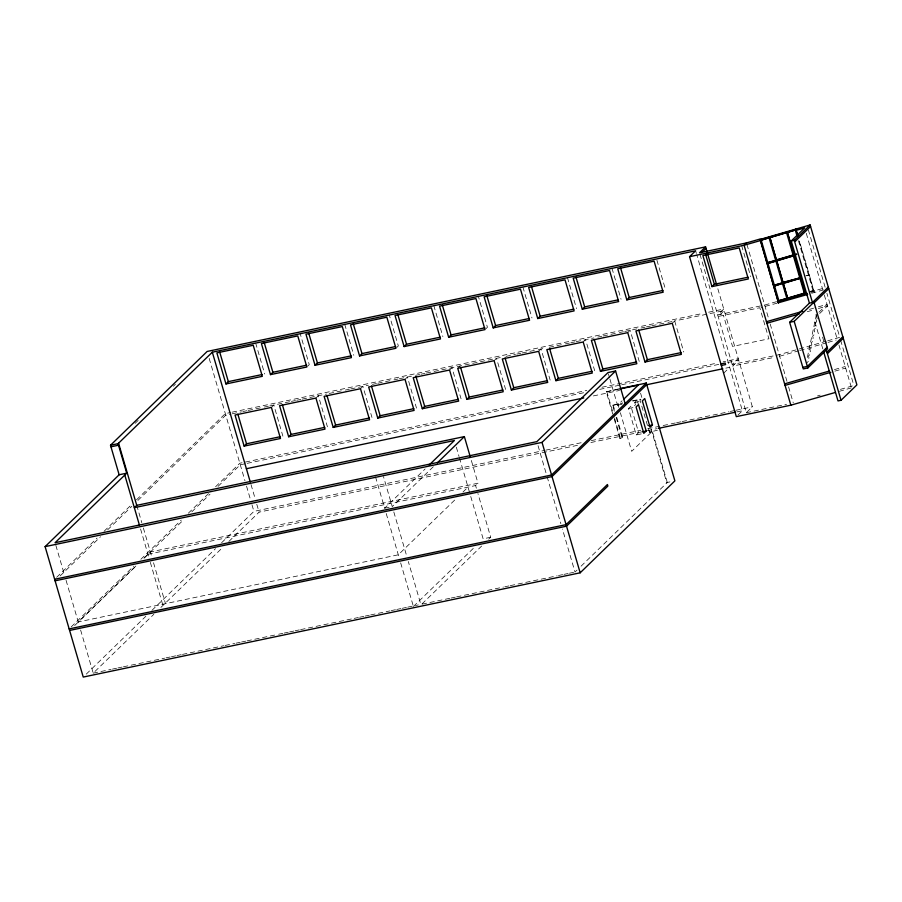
<?xml version="1.0" encoding="UTF-8"?>
<svg xmlns="http://www.w3.org/2000/svg" width="902" height="902" viewBox="0 0 902 902"><rect width="100%" height="100%" fill="white"/><g stroke="black" fill="none" stroke-linecap="round" stroke-linejoin="round"><path stroke-width="0.68" stroke-dasharray="4.51 3.38" d="M807.346 357.519L816.378 314.719L827.055 304.357L814.923 307.819M135.12 423.354L138.141 420.422M173.376 386.225L175.383 384.275M56.657 577.303L97.055 538.099M104.125 531.233L131.399 504.759M136.45 499.866L225.32 413.601L230.822 412.44M60.141 575.916L100.539 536.713M107.609 529.846L131.85 506.315M137.905 500.441L225.771 415.157L230.957 414.063M307.65 366.212L309.251 364.656L300.163 333.582M271.401 407.411L273.802 405.077L282.89 436.151M71.168 626.935L133.789 566.152M140.859 559.296L181.257 520.082M188.326 513.215L208.52 493.608M215.589 486.753L239.831 463.222L586.819 390.431M135.841 566.061L78.249 621.952L398.301 554.809L456.897 497.927M143.925 558.214L150.363 551.956L477.992 483.224L470.979 459.242M74.652 625.548L136.258 565.746M144.343 557.91L183.726 519.676M191.81 511.829L209.986 494.183M218.07 486.347L240.282 464.778L245.795 463.628M315.937 398.064L318.338 395.73L327.426 426.804M396.733 347.518L398.334 345.962L389.258 314.888M360.484 388.717L362.886 386.383L371.974 417.457M86.265 674.121L145.853 616.28M151.908 610.395L215.533 548.641M221.599 542.756L253.913 511.389L544.447 450.436M80.616 630.036L93.222 673.14L153.836 614.296M160.906 607.429L221.791 548.337M228.849 541.493L259.088 512.133L579.907 444.821M405.021 379.37L407.422 377.036L416.51 408.121M485.817 328.835L487.418 327.279L478.342 296.206M449.568 370.034L451.97 367.7L461.057 398.774M457.742 368.309L460.155 365.975M494.104 360.687L496.506 358.353L505.594 389.427M538.652 351.34L541.053 349.006L550.141 380.08M375.514 476.876L384.669 508.198L425.09 468.972M433.31 466.74L392.246 506.608L383.474 476.583M583.188 341.993L585.59 339.659L594.677 370.733M462.963 492.041L468.014 487.136M627.736 332.646L630.137 330.312L639.225 361.386M147.962 554.29L475.591 485.547L477.992 483.224M672.272 323.299L674.673 320.965L724.216 310.581L718.15 316.467L759.811 307.729L768.899 338.802L732.537 346.436L723.449 315.362M612.762 414.052L606.268 391.84L619.02 388.796M614.341 411.222L612.627 405.348L622.651 402.878M609.921 379.099L617.554 405.201L622.076 400.815M413.42 606.505L475.05 546.68M422.001 603.934L481.612 546.071M488.681 539.204L490.711 537.242L477.913 493.507M641.277 433.885L636.237 434.944L628.514 408.538L630.915 406.204L634.704 405.404M635.527 405.111L634.76 402.472L637.162 400.138L638.323 404.096M614.262 419.193L619.899 438.451L622.651 437.504L616.664 417.04M619.899 438.451L622.651 437.504M636.237 434.944L638.639 432.61L630.915 406.204M632.201 400.871L640.375 399.158L639.901 399.62L649.44 432.25L657.389 430.22M723.618 373.225L729.684 367.328L724.182 368.478M819.738 313.445L827.506 305.913L815.385 309.375M814.731 326.197L815.836 325.126M815.34 328.249L814.032 329.512L814.641 331.564L813.333 332.827L813.942 334.879L812.646 336.13L813.243 338.182L811.947 339.445L812.544 341.497L811.248 342.76L811.845 344.812L810.548 346.064L811.146 348.116L809.849 349.378L810.447 351.43L809.15 352.693L809.748 354.734L808.451 355.997L809.049 358.049L807.752 359.312L808.35 361.364L807.053 362.627M577.021 570.098L575.002 572.06L562.42 529.034M581.057 566.185L667.311 482.457L671.099 481.657M738.05 414.954L742.38 410.737L696.784 254.815M699.975 254.319L746.292 412.71L752.358 406.813L717.462 287.479M805.836 275.843L808.485 275.087L805.881 276.181M810.379 291.38L813.029 290.624L810.424 291.718M764.659 305.068L778.268 301.178M810.086 292.068L824.022 288.088M811.394 291.932L814.01 290.76M811.45 292.271L814.1 291.515L799.476 241.082M777.231 303.151L761.141 307.458M811.631 293.274L824.383 289.666M809.534 309.363L813.581 308.202M807.301 311.686L814.032 309.758M826.311 341.204L779.17 354.689L732.21 364.543L738.276 358.646L723.133 361.826M827.664 340.821L839.785 337.348L826.897 293.285M779.621 356.245L798.484 350.855M799.826 350.461L826.773 342.76M828.115 342.377L836.199 340.065M834.451 369.583L845.219 366.505M834.902 371.139L845.681 368.061M817.505 395.922L820.2 395.155M840.405 389.371L853.867 385.515M839.345 391.321L851.465 387.849M232.209 412.158L703.109 313.355M708.622 312.205L723.765 309.025L717.688 314.922L761.976 305.631M232.254 413.792L241.477 411.853M242.83 411.571L246.866 410.726M248.208 410.444L263.023 407.332M264.376 407.05L268.413 406.204M269.766 405.923L290.061 401.661M291.414 401.379L295.45 400.533M296.792 400.251L300.84 399.406M302.181 399.124L326.524 394.016M329.219 393.452L344.034 390.34M345.376 390.059L349.412 389.213M350.765 388.931L368.343 385.244M372.413 384.387L376.45 383.542M377.803 383.26L392.618 380.148M393.96 379.866L397.996 379.02M399.349 378.739L412.879 375.897M415.608 375.322L419.644 374.477M420.997 374.195L425.034 373.349M426.387 373.067L503.327 356.921M506.033 356.358L515.47 354.373M516.812 354.091L520.849 353.246M522.202 352.964L537.017 349.852M538.359 349.57L545.146 348.149M549.239 347.293L564.043 344.181M565.396 343.899L569.433 343.053M570.786 342.771L574.822 341.926M576.164 341.644L593.775 337.946M597.812 337.1L601.859 336.254M603.201 335.961L618.017 332.861M619.358 332.579L623.406 331.733M624.748 331.451L636.959 328.88M641.006 328.035L645.054 327.189M646.396 326.907L650.443 326.062M651.785 325.769L666.601 322.668M667.942 322.386L671.99 321.54M601.961 387.251L717.62 362.987M247.171 463.335L584.519 392.562M599.661 389.382L620.317 385.053M621.692 384.759L719.458 364.25M727.722 362.514L738.727 360.202L732.661 366.099L774.254 357.372M606.268 391.84L619.584 389.044M593.369 395.922L619.539 390.442M612.627 405.348L622.166 403.341M633.08 401.052L640.95 399.338M617.554 405.201L625.131 403.611M634.76 402.472L639.811 401.413M628.514 408.538L634.816 407.208M545.823 450.143L581.621 442.634M591.261 440.616L640.837 430.22M647.715 428.766L669.746 424.143M671.122 423.861L675.26 422.993M676.635 422.7L680.762 421.843M682.137 421.55L728.951 411.729M730.327 411.436L734.465 410.568M735.84 410.286L752.358 406.813M590.923 442.51L641.863 431.821M647.377 430.671L657.017 428.653M736.878 411.898L742.38 410.737M649.44 432.25L651.864 431.742M746.292 412.71L786.544 404.265M384.669 508.198L390.983 506.868M490.711 537.242L483.134 538.832L470.337 495.097M93.222 673.14L111.07 669.385M112.446 669.104L116.572 668.235M117.936 667.954L122.063 667.085M123.439 666.792L164.649 658.156M166.013 657.862L170.14 656.994M171.515 656.712L175.631 655.844M177.006 655.551L181.133 654.694M182.497 654.401L223.707 645.753M225.083 645.471L234.7 643.453M236.076 643.16L240.191 642.303M241.567 642.01L245.682 641.142M247.058 640.86L277.286 634.523M278.65 634.23L282.777 633.362M284.153 633.08L288.268 632.212M289.643 631.93L293.759 631.062M295.134 630.769L299.261 629.912M300.637 629.619L352.829 618.671M354.204 618.377L358.32 617.52M359.695 617.227L363.822 616.359M365.197 616.077L369.313 615.209M370.688 614.927L389.912 610.891M391.288 610.598L395.414 609.729M396.79 609.448L400.905 608.579M402.281 608.298L406.396 607.429M407.772 607.136L418.314 604.926M449.748 598.33L420.839 604.396L408.313 561.529M451.124 598.049L455.251 597.18M456.626 596.887L503.429 587.078M504.804 586.785L508.931 585.917M510.307 585.635L557.109 575.814M558.485 575.521L562.611 574.653M563.987 574.371L568.113 573.503M569.489 573.21L573.627 572.342M808.339 229.83L825.274 287.727M840.63 340.234L853.484 384.184M806.264 233.28L822.737 289.598M824.304 294.965L837.349 339.569M838.928 344.959L851.082 386.53M799.273 241.172L814.28 292.519L814.055 290.94M798.405 240.631L813.074 290.963M815.938 314.482L817.505 319.804M822.568 337.123L824.124 342.444M816.13 319.579L816.727 321.631L815.431 322.893L816.028 324.945M814.878 321.822L823.041 349.739M746.935 244.465L768.628 318.632M770.184 323.976L787.029 381.546M788.585 386.879L793.253 402.856M741.636 245.581L750.723 276.655M695.611 250.801L696.4 253.473M656.904 260.171L665.597 289.892M674.673 320.965L683.761 352.051M611.962 268.165L621.05 299.238M667.311 482.457L652.338 431.28L631.671 451.338L620.373 412.721M640.567 393.125L642.123 398.447M651.086 429.081L666.826 482.92M649.463 430.231L649.914 431.787M618.039 404.727L618.817 407.4M608.399 373.879L609.538 377.791M613.112 404.874L614.69 410.286M616.156 417.434L622.166 437.977M606.742 391.367L612.943 412.575M614.499 417.874L620.373 437.989M567.426 277.512L576.513 308.585M522.878 286.859L531.966 317.932M538.043 445.667L546.691 475.253M547.086 476.594L560.841 523.656M433.794 305.541L442.882 336.626M475.591 485.547L476.369 488.207M456.333 447.189L459.062 456.513M459.445 457.844L469.953 493.766M344.711 324.235L353.798 355.309M393.813 511.964L406.746 556.173M386.225 513.52L399.09 557.504M400.668 562.893L413.263 605.986M255.627 342.929L264.714 374.003M251.004 484.509L255.243 498.975M256.777 504.241L259.088 512.133M209.174 358.387L244.961 480.755M246.517 486.088L250.406 499.404M251.974 504.737L253.913 511.389M136.743 505.345L141.806 522.653M143.362 527.986L151.942 557.346M153.52 562.735L165.337 603.134M140.565 528.989L148.751 556.985M150.33 562.374L162.935 605.467M55.868 545.406L64.504 574.946M66.072 580.324L79.038 624.646M814.1 291.515L814.28 292.519"/><path stroke-width="1.35" d="M620.384 388.514L646.283 383.079L674.888 480.867L580.166 572.804L83.243 677.064L45.1 546.635L119.143 474.768L110.506 445.25L207.144 351.453L705.589 246.877L716.673 284.784M110.506 445.25L118.083 443.66L212.32 352.197L695.611 250.801L689.545 256.687L736.314 416.634L790.851 405.19L835.297 392.471M118.083 443.66L126.72 473.178L55.078 542.711L536.859 441.642L608.016 372.571L615.592 370.981L625.131 403.611M225.951 383.959L262.313 376.337L253.225 345.263L216.863 352.885L225.951 383.959L228.353 381.625L262.02 374.567M270.487 374.623L306.849 366.99L297.761 335.916L261.4 343.538L270.487 374.623L272.9 372.289L306.567 365.22M470.201 456.581L464.361 436.602L136.743 505.345L134.33 507.679L454.382 440.526L429.127 465.049M315.035 365.276L351.397 357.643L342.309 326.569L305.947 334.202L315.035 365.276L317.436 362.942L351.103 355.873M244.126 446.118L280.488 438.485L271.401 407.411L235.039 415.033L244.126 446.118L246.528 443.784L280.195 436.715M359.571 355.929L395.933 348.296L386.845 317.222L350.483 324.855L359.571 355.929L361.984 353.595L395.651 346.526M288.663 436.771L325.024 429.138L315.937 398.064L279.575 405.697L288.663 436.771L291.064 434.437L324.731 427.368M404.119 346.582L440.48 338.949L431.393 307.875L395.031 315.508L404.119 346.582L406.52 344.248L440.187 337.19M333.21 427.424L369.572 419.791L360.484 388.717L324.122 396.35L333.21 427.424L335.612 425.09L369.279 418.021M448.655 337.235L485.017 329.613L475.929 298.539L439.567 306.161L448.655 337.235L451.068 334.901L484.735 327.843M377.746 418.077L414.108 410.444L405.021 379.37L368.659 387.003L377.746 418.077L380.148 415.743L413.815 408.685M493.202 327.888L529.564 320.266L520.477 289.192L484.115 296.814L493.202 327.888L495.604 325.554L529.271 318.496M422.294 408.73L458.656 401.108L449.568 370.034L413.206 377.656L422.294 408.73L424.695 406.396L458.363 399.338M537.739 318.553L574.1 310.919L565.013 279.845L528.651 287.479L537.739 318.553L540.151 316.219L573.819 309.149M466.83 399.383L503.192 391.761L494.104 360.687L457.742 368.309L466.83 399.383L469.232 397.049L502.899 389.991M582.286 309.206L618.648 301.572L609.56 270.499L573.198 278.132L582.286 309.206L584.688 306.872L618.355 299.802M511.378 390.047L547.74 382.414L538.652 351.34L502.29 358.973L511.378 390.047L513.779 387.713L547.446 380.644M437.323 462.861L464.361 436.602M626.822 299.859L663.184 292.225L654.097 261.152L617.735 268.785L626.822 299.859L629.235 297.525L662.902 290.467M555.914 380.7L592.276 373.067L583.188 341.993L546.826 349.626L555.914 380.7L558.315 378.366L591.983 371.297M705.589 246.877L699.524 252.774L746.484 242.92L760.093 239.019L778.494 302.756L807.662 294.413M701.711 252.639L706.052 248.422M600.461 371.353L636.823 363.72L627.736 332.646L591.374 340.279L600.461 371.353L602.863 369.019L636.53 361.961M746.484 242.92L744.082 245.254L689.545 256.687M45.1 546.635L542.034 442.386L615.592 370.981M711.96 286.622L748.322 278.989L739.234 247.915L702.872 255.548L711.96 286.622L714.361 284.288L748.029 277.218M644.998 362.006L681.36 354.385L672.272 323.299L635.91 330.933L644.998 362.006L647.399 359.672L681.078 352.614M624.094 398.853L638.233 385.131L619.584 389.044M809.41 303.128L813.954 302.17L827.585 348.781L807.82 367.96L803.276 368.918L789.645 322.307L809.41 303.128L791.234 240.981L804.697 227.913L796.116 230.371L797.695 235.772M646.283 383.079L551.573 475.004L54.639 579.264M791.234 240.981L794.267 240.338L810.131 224.936L856.9 384.883L841.036 400.285L838.003 400.916L823.83 352.434M810.582 226.492L795.203 241.432L794.741 239.876M646.215 431.021L643.803 433.355L636.079 406.949L638.492 404.615L646.215 431.021L642.427 431.821M652.462 424.955L650.06 427.289L642.337 400.883L644.738 398.549L652.462 424.955L648.673 425.755M812.916 302.023L828.307 287.095M789.645 322.307L794.188 321.349L813.954 302.17M814.337 302.644L828.758 288.64M827.134 347.236L807.369 366.415L802.825 367.362M826.954 352.118L842.818 336.717M827.405 353.674L843.269 338.273M760.149 239.436L810.131 224.936M790.851 405.19L744.082 245.254L760.318 240.608L760.183 239.774L795.97 229.536L797.943 236.279M795.305 230.033L761.153 240.146L795.305 230.033L796.906 235.67M776.43 259.844L793.162 255.063L776.475 260.182L769.846 237.316L776.475 260.182M796.646 254.409L793.997 255.165L796.601 254.071M775.686 260.407L767.737 262.674L775.686 260.407L769.102 237.88M776.656 260.622L793.388 255.841L799.792 277.929L783.071 282.709L776.656 260.622L783.071 282.709M775.912 261.185L767.963 263.452L775.867 260.847L782.271 282.935L774.333 285.212L782.271 282.935M776.701 260.96L793.388 255.841M783.015 282.371L799.792 277.929M782.451 283.375L774.559 285.99L782.451 283.375L786.769 298.134M783.252 283.149L787.615 298.246L783.252 283.149L799.973 278.368L804.291 293.127M783.297 283.487L799.973 278.368M805.08 292.902L778.877 300.749L805.136 293.24L800.762 278.143L805.136 293.24M783.579 299.892L787.547 298.754M807.47 293.409L778.302 301.753L778.494 302.756L778.268 301.178M766.429 321.698L802.803 311.291M766.892 323.243L799.217 313.997M784.605 383.846L829.062 371.128M785.067 385.391L830.866 372.3M110.957 446.806L118.534 445.216M119.143 474.768L126.72 473.178M720.89 363.901L725.129 363.01L725.591 364.566L721.341 365.457M246.393 468.724L583.741 397.951M645.697 384.951L722.806 368.771M658.392 428.36L735.502 412.18M55.101 580.82L552.024 476.56L646.497 384.861L646.046 383.305M69.15 628.897L566.084 524.637L607.429 484.509L607.88 486.065L566.535 526.193L69.612 630.442M794.267 240.338L812.443 302.486M826.063 349.108L841.036 400.285M793.952 254.838L787.367 232.299L793.997 255.165M793.208 255.39L786.623 232.863M794.188 321.349L807.82 367.96M761.108 239.819L778.877 300.749M760.183 239.774L778.494 302.756M705.668 254.567L714.361 284.288M620.542 267.804L629.235 297.525M638.717 329.952L647.399 359.672M575.995 277.151L584.688 306.872M594.17 339.299L602.863 369.019M531.458 286.486L540.151 316.219M549.634 348.646L558.315 378.366M542.034 442.386L580.166 572.804M486.911 295.833L495.604 325.554M505.086 357.981L513.779 387.713M442.375 305.18L451.068 334.901M460.55 367.328L469.232 397.049M397.827 314.527L406.52 344.248M416.002 376.675L424.695 406.396M353.291 323.874L361.984 353.595M371.466 386.022L380.148 415.743M308.743 333.221L317.436 362.942M326.919 395.369L335.612 425.09M264.207 342.557L272.9 372.289M282.371 404.716L291.064 434.437M219.66 351.904L228.353 381.625M237.835 414.052L246.528 443.784M212.32 352.197L250.237 481.882M118.568 443.198L136.743 505.345M124.792 475.05L139.393 524.987M795.88 228.781L796.116 230.371M800.536 277.365L794.177 255.604L800.536 277.365"/></g></svg>
